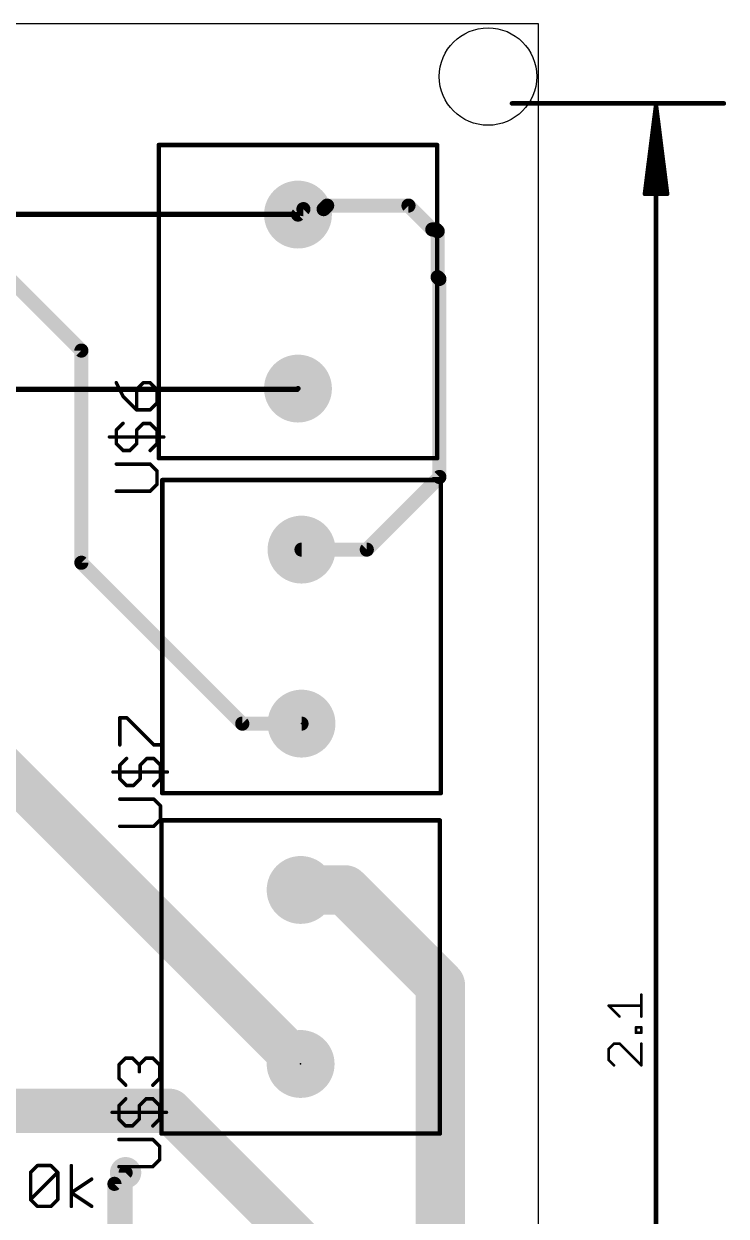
# Model space of a CAD drawing. Extents: x -1 to 57.9, y -5.8 to 55.6.
# Drawn here: x 37.72 to 57.89, y 21.36 to 55.62 of the extents above; entities that cross this region are included whole.
import ezdxf

# ---------------------------------------------------------------- set-up
doc = ezdxf.new("R2010")
doc.units = 0
for name, color, linetype in [('1', 22, 'CONTINUOUS'), ('16', 175, 'CONTINUOUS'), ('17', 82, 'CONTINUOUS'), ('18', 82, 'CONTINUOUS'), ('20', 7, 'CONTINUOUS'), ('21', 253, 'CONTINUOUS'), ('23', 7, 'CONTINUOUS'), ('25', 253, 'CONTINUOUS'), ('27', 253, 'CONTINUOUS')]:
    doc.layers.add(name, color=color, linetype=linetype)

# ---------------------------------------------------------------- blocks, each defined once
blk = doc.blocks.new('ROUNDP')
at = {"const_width": 0.5}
blk.add_lwpolyline([(0, -0.25, 1), (0, 0.25, 1), (0, -0.25)], format="xyb", dxfattribs=at)
blk = doc.blocks.new('ROUNDV')
at = {"const_width": 0.5}
blk.add_lwpolyline([(0, -0.25, 1), (0, 0.25, 1), (0, -0.25)], format="xyb", dxfattribs=at)

msp = doc.modelspace()

# ---------------------------------------------------------------- linework, layer by layer
at = {"layer": '1'}
for points, const_width in [([(21.6408, 45.1104), (45.5676, 45.1104)], 0.1524), ([(45.5676, 45.1104), (45.593, 45.1358)], 0.1524), ([(45.6438, 25.7302), (35.306, 36.068)], 1.27), ([(45.6692, 25.7302), (45.6438, 25.7302)], 1.27), ([(41.91, 24.384), (30.734, 24.384)], 1.27), ([(45.6184, 20.6756), (41.91, 24.384)], 1.27), ([(40.32, 22.286), (40.64, 22.606)], 0.4064), ([(40.32, 20.32), (40.32, 22.286)], 0.4064)]:
    msp.add_lwpolyline(points, dxfattribs=dict(at, const_width=const_width))
for points, const_width in [([(45.5407, 45.1373, 1), (45.5945, 45.0835)], 0.0762), ([(45.6199, 45.1089, 1), (45.5661, 45.1627)], 0.0762), ([(45.5676, 45.0723, 1), (45.5676, 45.1485)], 0.0762), ([(45.6438, 26.0477, 1), (45.6438, 25.4127)], 0.635), ([(45.4193, 25.5057, 1), (45.8683, 25.9547)], 0.635), ([(45.6692, 25.4127, 1), (45.6692, 26.0477)], 0.635), ([(42.1345, 24.6085, 1), (41.6855, 24.1595)], 0.635), ([(41.91, 24.0665, 1), (41.91, 24.7015)], 0.635), ([(40.7118, 22.5342, 1), (40.5682, 22.6778)], 0.2032), ([(40.4216, 22.286, 1), (40.2184, 22.286)], 0.2032), ([(40.2482, 22.3578, 1), (40.3918, 22.2142)], 0.2032)]:
    msp.add_lwpolyline(points, format="xyb", dxfattribs=dict(at, const_width=const_width))
at = {"layer": '16'}
for points, const_width in [([(45.7492, 50.292), (45.593, 50.1358)], 0.4064), ([(46.3296, 50.292), (45.7492, 50.292)], 0.4064), ([(46.4312, 50.3936), (46.3296, 50.292)], 0.4064), ([(48.768, 50.3936), (46.4312, 50.3936)], 0.4064), ([(49.4538, 49.7078), (48.768, 50.3936)], 0.4064), ([(45.4152, 50.1396), (29.2608, 50.1396)], 0.1524), ([(45.4152, 50.1396), (45.593, 50.1358)], 0.1524), ([(49.5554, 49.7078), (49.4538, 49.7078)], 0.4064), ([(49.6062, 49.657), (49.5554, 49.7078)], 0.4064), ([(49.6062, 48.3362), (49.6062, 49.657)], 0.4064), ([(39.37, 46.228), (37.338, 48.26)], 0.4064), ([(49.657, 48.2854), (49.6062, 48.3362)], 0.4064), ([(49.657, 42.5958), (49.657, 48.2854)], 0.4064), ([(39.37, 40.132), (39.37, 46.228)], 0.4064), ([(47.5704, 40.5092), (49.657, 42.5958)], 0.4064), ([(45.6946, 40.5092), (47.5704, 40.5092)], 0.4064), ([(43.9928, 35.5092), (39.37, 40.132)], 0.4064), ([(45.6946, 35.5092), (43.9928, 35.5092)], 0.4064), ([(45.6692, 30.7302), (46.943, 30.7302)], 1.4224), ([(46.943, 30.7302), (49.6824, 27.9908)], 1.4224), ([(49.6824, 27.9908), (49.6824, 17.5514)], 1.4224), ([(40.64, 22.606), (40.64, 16.256)], 0.4064)]:
    msp.add_lwpolyline(points, dxfattribs=dict(at, const_width=const_width))
for points, const_width in [([(45.7492, 50.3936, 1), (45.7492, 50.1904)], 0.2032), ([(45.821, 50.2202, 1), (45.6774, 50.3638)], 0.2032), ([(46.2578, 50.3638, 1), (46.4014, 50.2202)], 0.2032), ([(46.4312, 50.4952, 1), (46.4312, 50.292)], 0.2032), ([(46.3296, 50.1904, 1), (46.3296, 50.3936)], 0.2032), ([(46.503, 50.3218, 1), (46.3594, 50.4654)], 0.2032), ([(48.8398, 50.4654, 1), (48.6962, 50.3218)], 0.2032), ([(48.768, 50.292, 1), (48.768, 50.4952)], 0.2032), ([(45.416, 50.1777, 1), (45.4144, 50.1015)], 0.0762), ([(45.4152, 50.1015, 1), (45.4152, 50.1777)], 0.0762), ([(45.5212, 50.2076, 1), (45.6648, 50.064)], 0.2032), ([(45.5922, 50.0977, 1), (45.5938, 50.1739)], 0.0762), ([(49.4538, 49.8094, 1), (49.4538, 49.6062)], 0.2032), ([(49.382, 49.636, 1), (49.5256, 49.7796)], 0.2032), ([(49.6272, 49.7796, 1), (49.4836, 49.636)], 0.2032), ([(49.7078, 49.657, 1), (49.5046, 49.657)], 0.2032), ([(49.5344, 49.5852, 1), (49.678, 49.7288)], 0.2032), ([(49.5554, 49.6062, 1), (49.5554, 49.8094)], 0.2032), ([(49.5046, 48.3362, 1), (49.7078, 48.3362)], 0.2032), ([(49.678, 48.408, 1), (49.5344, 48.2644)], 0.2032), ([(49.7586, 48.2854, 1), (49.5554, 48.2854)], 0.2032), ([(49.5852, 48.2136, 1), (49.7288, 48.3572)], 0.2032), ([(39.4716, 46.228, 1), (39.2684, 46.228)], 0.2032), ([(39.2982, 46.1562, 1), (39.4418, 46.2998)], 0.2032), ([(49.5554, 42.5958, 1), (49.7586, 42.5958)], 0.2032), ([(49.7288, 42.524, 1), (49.5852, 42.6676)], 0.2032), ([(45.6946, 40.6108, 1), (45.6946, 40.4076)], 0.2032), ([(47.4986, 40.581, 1), (47.6422, 40.4374)], 0.2032), ([(47.5704, 40.4076, 1), (47.5704, 40.6108)], 0.2032), ([(39.2684, 40.132, 1), (39.4716, 40.132)], 0.2032), ([(39.4418, 40.2038, 1), (39.2982, 40.0602)], 0.2032), ([(43.9928, 35.6108, 1), (43.9928, 35.4076)], 0.2032), ([(43.921, 35.4374, 1), (44.0646, 35.581)], 0.2032), ([(45.6946, 35.4076, 1), (45.6946, 35.6108)], 0.2032), ([(45.6692, 31.0858, 1), (45.6692, 30.3746)], 0.7112), ([(47.1944, 30.9816, 1), (46.6916, 30.4788)], 0.7112), ([(46.943, 30.3746, 1), (46.943, 31.0858)], 0.7112), ([(50.038, 27.9908, 1), (49.3268, 27.9908)], 0.7112), ([(49.431, 27.7394, 1), (49.9338, 28.2422)], 0.7112), ([(40.7416, 22.606, 1), (40.5384, 22.606)], 0.2032)]:
    msp.add_lwpolyline(points, format="xyb", dxfattribs=dict(at, const_width=const_width))
at = {"layer": '20'}
for p, q in [((52.502, 55.616), (-1.016, 55.616)), ((52.502, -0.762), (52.502, 55.616))]:
    msp.add_line(p, q, dxfattribs=at)
at = {"layer": '20', "const_width": 0.1016}
for points in [[(40.3728, 45.305), (40.5677, 44.9152)], [(41.1524, 45.305), (40.9575, 45.1101)], [(41.3473, 45.305), (41.1524, 45.305)], [(41.5422, 45.1101), (41.3473, 45.305)], [(40.5677, 44.9152), (40.9575, 44.5254)], [(40.9575, 45.1101), (40.9575, 44.5254)], [(41.5422, 44.7203), (41.5422, 45.1101)], [(40.9575, 44.5254), (41.3473, 44.5254)], [(41.3473, 44.5254), (41.5422, 44.7203)], [(40.3728, 43.9407), (40.5677, 44.1356)], [(40.3728, 43.5509), (40.3728, 43.9407)], [(41.1524, 44.1356), (40.9575, 43.9407)], [(40.9575, 43.9407), (40.9575, 43.5509)], [(41.3473, 44.1356), (41.1524, 44.1356)], [(41.5422, 43.9407), (41.3473, 44.1356)], [(41.5422, 43.5509), (41.5422, 43.9407)], [(40.1779, 43.7458), (41.7371, 43.7458)], [(40.5677, 43.356), (40.3728, 43.5509)], [(40.9575, 43.5509), (40.7626, 43.356)], [(41.3473, 43.356), (41.5422, 43.5509)], [(40.7626, 43.356), (40.5677, 43.356)], [(41.3473, 42.9662), (40.3728, 42.9662)], [(41.5422, 42.7713), (41.3473, 42.9662)], [(41.5422, 42.3815), (41.5422, 42.7713)], [(40.3728, 42.1866), (41.3473, 42.1866)], [(41.3473, 42.1866), (41.5422, 42.3815)], [(40.4744, 34.8988), (40.4744, 35.6784)], [(40.4744, 35.6784), (40.6693, 35.6784)], [(40.6693, 35.6784), (41.4489, 34.8988)], [(41.4489, 34.8988), (41.6438, 34.8988)], [(40.4744, 34.3141), (40.6693, 34.509)], [(40.4744, 33.9243), (40.4744, 34.3141)], [(41.254, 34.509), (41.0591, 34.3141)], [(41.0591, 34.3141), (41.0591, 33.9243)], [(41.4489, 34.509), (41.254, 34.509)], [(41.6438, 34.3141), (41.4489, 34.509)], [(41.6438, 33.9243), (41.6438, 34.3141)], [(40.2795, 34.1192), (41.8387, 34.1192)], [(40.6693, 33.7294), (40.4744, 33.9243)], [(41.0591, 33.9243), (40.8642, 33.7294)], [(41.4489, 33.7294), (41.6438, 33.9243)], [(40.8642, 33.7294), (40.6693, 33.7294)], [(41.4489, 33.3396), (40.4744, 33.3396)], [(41.6438, 33.1447), (41.4489, 33.3396)], [(41.6438, 32.7549), (41.6438, 33.1447)], [(40.4744, 32.56), (41.4489, 32.56)], [(41.4489, 32.56), (41.6438, 32.7549)], [(40.449, 25.7045), (40.6439, 25.8994)], [(40.449, 25.3147), (40.449, 25.7045)], [(40.6439, 25.8994), (40.8388, 25.8994)], [(40.8388, 25.8994), (41.0337, 25.7045)], [(41.0337, 25.7045), (41.2286, 25.8994)], [(41.0337, 25.7045), (41.0337, 25.5096)], [(41.2286, 25.8994), (41.4235, 25.8994)], [(41.4235, 25.8994), (41.6184, 25.7045)], [(41.6184, 25.7045), (41.6184, 25.3147)], [(40.6439, 25.1198), (40.449, 25.3147)], [(41.6184, 25.3147), (41.4235, 25.1198)], [(40.449, 24.5351), (40.6439, 24.73)], [(41.2286, 24.73), (41.0337, 24.5351)], [(41.4235, 24.73), (41.2286, 24.73)], [(41.6184, 24.5351), (41.4235, 24.73)], [(40.2541, 24.3402), (41.8133, 24.3402)], [(40.449, 24.1453), (40.449, 24.5351)], [(41.0337, 24.5351), (41.0337, 24.1453)], [(41.6184, 24.1453), (41.6184, 24.5351)], [(40.6439, 23.9504), (40.449, 24.1453)], [(40.8388, 23.9504), (40.6439, 23.9504)], [(41.0337, 24.1453), (40.8388, 23.9504)], [(41.4235, 23.9504), (41.6184, 24.1453)], [(41.4235, 23.5606), (40.449, 23.5606)], [(41.6184, 23.3657), (41.4235, 23.5606)], [(41.6184, 22.9759), (41.6184, 23.3657)], [(41.4235, 22.781), (41.6184, 22.9759)], [(40.449, 22.781), (41.4235, 22.781)]]:
    msp.add_lwpolyline(points, dxfattribs=at)
at = {"layer": '20', "const_width": 0.0508}
for points in [[(40.3955, 45.3163, 1), (40.3501, 45.2936)], [(41.1524, 45.3304, 1), (41.1524, 45.2796)], [(41.1704, 45.287, 1), (41.1344, 45.323)], [(41.3653, 45.323, 1), (41.3293, 45.287)], [(41.3473, 45.2796, 1), (41.3473, 45.3304)], [(40.5857, 44.9332, 1), (40.5497, 44.8972)], [(40.545, 44.9038, 1), (40.5904, 44.9265)], [(40.9395, 45.1281, 1), (40.9755, 45.0921)], [(40.9829, 45.1101, 1), (40.9321, 45.1101)], [(41.5676, 45.1101, 1), (41.5168, 45.1101)], [(41.5242, 45.0921, 1), (41.5602, 45.1281)], [(40.9575, 44.5508, 1), (40.9575, 44.5)], [(40.9321, 44.5254, 1), (40.9829, 44.5254)], [(40.9395, 44.5074, 1), (40.9755, 44.5434)], [(41.3293, 44.5434, 1), (41.3653, 44.5074)], [(41.3473, 44.5, 1), (41.3473, 44.5508)], [(41.5168, 44.7203, 1), (41.5676, 44.7203)], [(41.5602, 44.7023, 1), (41.5242, 44.7383)], [(40.3548, 43.9587, 1), (40.3908, 43.9227)], [(40.3982, 43.9407, 1), (40.3474, 43.9407)], [(40.5857, 44.1176, 1), (40.5497, 44.1536)], [(40.9395, 43.9587, 1), (40.9755, 43.9227)], [(40.9829, 43.9407, 1), (40.9321, 43.9407)], [(41.1524, 44.161, 1), (41.1524, 44.1102)], [(41.1704, 44.1176, 1), (41.1344, 44.1536)], [(41.3653, 44.1536, 1), (41.3293, 44.1176)], [(41.3473, 44.1102, 1), (41.3473, 44.161)], [(41.5676, 43.9407, 1), (41.5168, 43.9407)], [(41.5242, 43.9227, 1), (41.5602, 43.9587)], [(40.1779, 43.7712, 1), (40.1779, 43.7204)], [(40.3908, 43.5689, 1), (40.3548, 43.5329)], [(40.3474, 43.5509, 1), (40.3982, 43.5509)], [(40.9321, 43.5509, 1), (40.9829, 43.5509)], [(40.9755, 43.5329, 1), (40.9395, 43.5689)], [(41.5168, 43.5509, 1), (41.5676, 43.5509)], [(41.5602, 43.5329, 1), (41.5242, 43.5689)], [(41.7371, 43.7204, 1), (41.7371, 43.7712)], [(40.5677, 43.3814, 1), (40.5677, 43.3306)], [(40.5497, 43.338, 1), (40.5857, 43.374)], [(40.7446, 43.374, 1), (40.7806, 43.338)], [(40.7626, 43.3306, 1), (40.7626, 43.3814)], [(41.3293, 43.374, 1), (41.3653, 43.338)], [(40.3728, 42.9916, 1), (40.3728, 42.9408)], [(41.3653, 42.9842, 1), (41.3293, 42.9482)], [(41.3473, 42.9408, 1), (41.3473, 42.9916)], [(41.5676, 42.7713, 1), (41.5168, 42.7713)], [(41.5242, 42.7533, 1), (41.5602, 42.7893)], [(40.3728, 42.212, 1), (40.3728, 42.1612)], [(41.3293, 42.2046, 1), (41.3653, 42.1686)], [(41.3473, 42.1612, 1), (41.3473, 42.212)], [(41.5168, 42.3815, 1), (41.5676, 42.3815)], [(41.5602, 42.3635, 1), (41.5242, 42.3995)], [(40.4998, 35.6784, 1), (40.449, 35.6784)], [(40.4744, 35.7038, 1), (40.4744, 35.653)], [(40.6873, 35.6964, 1), (40.6513, 35.6604)], [(40.6693, 35.653, 1), (40.6693, 35.7038)], [(41.4489, 34.9242, 1), (41.4489, 34.8734)], [(41.6438, 34.8734, 1), (41.6438, 34.9242)], [(40.449, 34.8988, 1), (40.4998, 34.8988)], [(41.4309, 34.8808, 1), (41.4669, 34.9168)], [(40.4564, 34.3321, 1), (40.4924, 34.2961)], [(40.4998, 34.3141, 1), (40.449, 34.3141)], [(40.6873, 34.491, 1), (40.6513, 34.527)], [(41.0411, 34.3321, 1), (41.0771, 34.2961)], [(41.0845, 34.3141, 1), (41.0337, 34.3141)], [(41.254, 34.5344, 1), (41.254, 34.4836)], [(41.272, 34.491, 1), (41.236, 34.527)], [(41.4669, 34.527, 1), (41.4309, 34.491)], [(41.4489, 34.4836, 1), (41.4489, 34.5344)], [(41.6692, 34.3141, 1), (41.6184, 34.3141)], [(41.6258, 34.2961, 1), (41.6618, 34.3321)], [(40.2795, 34.1446, 1), (40.2795, 34.0938)], [(40.4924, 33.9423, 1), (40.4564, 33.9063)], [(40.449, 33.9243, 1), (40.4998, 33.9243)], [(41.0337, 33.9243, 1), (41.0845, 33.9243)], [(41.0771, 33.9063, 1), (41.0411, 33.9423)], [(41.6184, 33.9243, 1), (41.6692, 33.9243)], [(41.6618, 33.9063, 1), (41.6258, 33.9423)], [(41.8387, 34.0938, 1), (41.8387, 34.1446)], [(40.6693, 33.7548, 1), (40.6693, 33.704)], [(40.6513, 33.7114, 1), (40.6873, 33.7474)], [(40.8462, 33.7474, 1), (40.8822, 33.7114)], [(40.8642, 33.704, 1), (40.8642, 33.7548)], [(41.4309, 33.7474, 1), (41.4669, 33.7114)], [(40.4744, 33.365, 1), (40.4744, 33.3142)], [(41.4669, 33.3576, 1), (41.4309, 33.3216)], [(41.4489, 33.3142, 1), (41.4489, 33.365)], [(41.6692, 33.1447, 1), (41.6184, 33.1447)], [(41.6258, 33.1267, 1), (41.6618, 33.1627)], [(40.4744, 32.5854, 1), (40.4744, 32.5346)], [(41.4309, 32.578, 1), (41.4669, 32.542)], [(41.4489, 32.5346, 1), (41.4489, 32.5854)], [(41.6184, 32.7549, 1), (41.6692, 32.7549)], [(41.6618, 32.7369, 1), (41.6258, 32.7729)], [(40.431, 25.7225, 1), (40.467, 25.6865)], [(40.4744, 25.7045, 1), (40.4236, 25.7045)], [(40.6439, 25.9248, 1), (40.6439, 25.874)], [(40.6619, 25.8814, 1), (40.6259, 25.9174)], [(40.8568, 25.9174, 1), (40.8208, 25.8814)], [(40.8388, 25.874, 1), (40.8388, 25.9248)], [(41.0157, 25.7225, 1), (41.0517, 25.6865)], [(41.0591, 25.7045, 1), (41.0083, 25.7045)], [(41.0157, 25.6865, 1), (41.0517, 25.7225)], [(41.2286, 25.9248, 1), (41.2286, 25.874)], [(41.2466, 25.8814, 1), (41.2106, 25.9174)], [(41.4415, 25.9174, 1), (41.4055, 25.8814)], [(41.4235, 25.874, 1), (41.4235, 25.9248)], [(41.6438, 25.7045, 1), (41.593, 25.7045)], [(41.6004, 25.6865, 1), (41.6364, 25.7225)], [(40.467, 25.3327, 1), (40.431, 25.2967)], [(41.0083, 25.5096, 1), (41.0591, 25.5096)], [(41.6364, 25.2967, 1), (41.6004, 25.3327)], [(40.4236, 25.3147, 1), (40.4744, 25.3147)], [(40.6259, 25.1018, 1), (40.6619, 25.1378)], [(41.4055, 25.1378, 1), (41.4415, 25.1018)], [(41.593, 25.3147, 1), (41.6438, 25.3147)], [(40.6619, 24.712, 1), (40.6259, 24.748)], [(41.2286, 24.7554, 1), (41.2286, 24.7046)], [(41.2466, 24.712, 1), (41.2106, 24.748)], [(41.4415, 24.748, 1), (41.4055, 24.712)], [(41.4235, 24.7046, 1), (41.4235, 24.7554)], [(40.2541, 24.3656, 1), (40.2541, 24.3148)], [(40.431, 24.5531, 1), (40.467, 24.5171)], [(40.4744, 24.5351, 1), (40.4236, 24.5351)], [(41.0157, 24.5531, 1), (41.0517, 24.5171)], [(41.0591, 24.5351, 1), (41.0083, 24.5351)], [(41.6438, 24.5351, 1), (41.593, 24.5351)], [(41.6004, 24.5171, 1), (41.6364, 24.5531)], [(41.8133, 24.3148, 1), (41.8133, 24.3656)], [(40.467, 24.1633, 1), (40.431, 24.1273)], [(40.4236, 24.1453, 1), (40.4744, 24.1453)], [(40.6439, 23.9758, 1), (40.6439, 23.925)], [(40.6259, 23.9324, 1), (40.6619, 23.9684)], [(40.8208, 23.9684, 1), (40.8568, 23.9324)], [(40.8388, 23.925, 1), (40.8388, 23.9758)], [(41.0083, 24.1453, 1), (41.0591, 24.1453)], [(41.0517, 24.1273, 1), (41.0157, 24.1633)], [(41.4055, 23.9684, 1), (41.4415, 23.9324)], [(41.593, 24.1453, 1), (41.6438, 24.1453)], [(41.6364, 24.1273, 1), (41.6004, 24.1633)], [(40.449, 23.586, 1), (40.449, 23.5352)], [(41.4415, 23.5786, 1), (41.4055, 23.5426)], [(41.4235, 23.5352, 1), (41.4235, 23.586)], [(41.6438, 23.3657, 1), (41.593, 23.3657)], [(41.6004, 23.3477, 1), (41.6364, 23.3837)], [(41.593, 22.9759, 1), (41.6438, 22.9759)], [(41.6364, 22.9579, 1), (41.6004, 22.9939)], [(40.449, 22.8064, 1), (40.449, 22.7556)], [(41.4055, 22.799, 1), (41.4415, 22.763)], [(41.4235, 22.7556, 1), (41.4235, 22.8064)]]:
    msp.add_lwpolyline(points, format="xyb", dxfattribs=at)
at = {"layer": '20'}
msp.add_circle((51.054, 54.102), 1.4, dxfattribs=at)
at = {"layer": '21', "const_width": 0.0635}
for points in [[(41.593, 52.1676, 1), (41.593, 52.1041)], [(41.6248, 52.1358, 1), (41.5613, 52.1358)], [(45.593, 52.1676, 1), (45.593, 52.1041)], [(45.593, 52.1041, 1), (45.593, 52.1676)], [(46.593, 52.1676, 1), (46.593, 52.1041)], [(46.593, 52.1041, 1), (46.593, 52.1676)], [(49.6248, 52.1358, 1), (49.5613, 52.1358)], [(49.593, 52.1041, 1), (49.593, 52.1676)], [(41.593, 43.1676, 1), (41.593, 43.1041)], [(41.5613, 43.1358, 1), (41.6248, 43.1358)], [(49.5613, 43.1358, 1), (49.6248, 43.1358)], [(49.593, 43.1041, 1), (49.593, 43.1676)], [(41.7264, 42.5092, 1), (41.6628, 42.5092)], [(41.6946, 42.541, 1), (41.6946, 42.4774)], [(45.6946, 42.541, 1), (45.6946, 42.4774)], [(45.6946, 42.4774, 1), (45.6946, 42.541)], [(46.6946, 42.541, 1), (46.6946, 42.4774)], [(46.6946, 42.4774, 1), (46.6946, 42.541)], [(49.7264, 42.5092, 1), (49.6628, 42.5092)], [(49.6946, 42.4774, 1), (49.6946, 42.541)], [(41.6628, 33.5092, 1), (41.7264, 33.5092)], [(41.6946, 33.541, 1), (41.6946, 33.4774)], [(49.6628, 33.5092, 1), (49.7264, 33.5092)], [(49.6946, 33.4774, 1), (49.6946, 33.541)], [(41.6692, 32.762, 1), (41.6692, 32.6985)], [(41.701, 32.7302, 1), (41.6375, 32.7302)], [(45.6692, 32.762, 1), (45.6692, 32.6985)], [(45.6692, 32.6985, 1), (45.6692, 32.762)], [(46.6692, 32.762, 1), (46.6692, 32.6985)], [(46.6692, 32.6985, 1), (46.6692, 32.762)], [(49.701, 32.7302, 1), (49.6375, 32.7302)], [(49.6692, 32.6985, 1), (49.6692, 32.762)], [(41.6692, 23.7619, 1), (41.6692, 23.6985)], [(41.6375, 23.7302, 1), (41.701, 23.7302)], [(49.6375, 23.7302, 1), (49.701, 23.7302)], [(49.6692, 23.6985, 1), (49.6692, 23.7619)]]:
    msp.add_lwpolyline(points, format="xyb", dxfattribs=at)
at = {"layer": '21', "const_width": 0.127}
for points in [[(41.593, 43.1358), (41.593, 52.1358)], [(41.593, 52.1358), (45.593, 52.1358)], [(45.593, 52.1358), (46.593, 52.1358)], [(46.593, 52.1358), (49.593, 52.1358)], [(49.593, 52.1358), (49.593, 43.1358)], [(49.593, 43.1358), (41.593, 43.1358)], [(41.6946, 33.5092), (41.6946, 42.5092)], [(41.6946, 42.5092), (45.6946, 42.5092)], [(45.6946, 42.5092), (46.6946, 42.5092)], [(46.6946, 42.5092), (49.6946, 42.5092)], [(49.6946, 42.5092), (49.6946, 33.5092)], [(49.6946, 33.5092), (41.6946, 33.5092)], [(41.6692, 23.7302), (41.6692, 32.7302)], [(41.6692, 32.7302), (45.6692, 32.7302)], [(45.6692, 32.7302), (46.6692, 32.7302)], [(46.6692, 32.7302), (49.6692, 32.7302)], [(49.6692, 32.7302), (49.6692, 23.7302)], [(49.6692, 23.7302), (41.6692, 23.7302)]]:
    msp.add_lwpolyline(points, dxfattribs=at)
at = {"layer": '23'}
for p in [(45.593, 45.1358), (45.6946, 35.5092), (45.6692, 25.7302)]:
    msp.add_point(p, dxfattribs=at)
at = {"layer": '25'}
for points, const_width in [([(51.74, 53.33), (57.83, 53.33)], 0.13), ([(55.88, 53.265), (55.5608, 50.73)], 0.13), ([(55.88, 53.265), (55.62, 50.73)], 0.13), ([(55.88, 53.265), (55.75, 50.73)], 0.13), ([(55.88, 0.065), (55.88, 53.265)], 0.13), ([(56.1992, 50.73), (55.88, 53.265)], 0.13), ([(56.01, 50.73), (55.88, 53.265)], 0.13), ([(56.14, 50.73), (55.88, 53.265)], 0.13), ([(55.5608, 50.73), (56.1992, 50.73)], 0.13), ([(55.4579, 27.0933), (55.4579, 27.7204)], 0.0762), ([(54.8308, 27.0933), (54.5173, 27.4068)], 0.0762), ([(54.5173, 27.4068), (55.4579, 27.4068)], 0.0762), ([(55.3011, 26.6255), (55.3011, 26.7823)], 0.0762), ([(55.3011, 26.7823), (55.4579, 26.7823)], 0.0762), ([(55.4579, 26.7823), (55.4579, 26.6255)], 0.0762), ([(55.4579, 26.6255), (55.3011, 26.6255)], 0.0762), ([(54.6741, 26.3171), (54.5173, 26.1603)], 0.0762), ([(54.5173, 26.1603), (54.5173, 25.8468)], 0.0762), ([(54.8308, 26.3171), (54.6741, 26.3171)], 0.0762), ([(55.4579, 25.69), (54.8308, 26.3171)], 0.0762), ([(55.4579, 26.3171), (55.4579, 25.69)], 0.0762), ([(54.5173, 25.8468), (54.6741, 25.69)], 0.0762)]:
    msp.add_lwpolyline(points, dxfattribs=dict(at, const_width=const_width))
for points, const_width in [([(51.74, 53.3625, 1), (51.74, 53.2975)], 0.065), ([(55.9125, 53.265, 1), (55.8475, 53.265)], 0.065), ([(55.9122, 53.2691, 1), (55.8478, 53.2609)], 0.065), ([(55.9125, 53.2633, 1), (55.8475, 53.2667)], 0.065), ([(55.9125, 53.2667, 1), (55.8475, 53.2633)], 0.065), ([(55.9123, 53.2683, 1), (55.8477, 53.2617)], 0.065), ([(55.9123, 53.2617, 1), (55.8477, 53.2683)], 0.065), ([(55.9122, 53.2609, 1), (55.8478, 53.2691)], 0.065), ([(57.83, 53.2975, 1), (57.83, 53.3625)], 0.065), ([(55.5285, 50.7341, 1), (55.593, 50.7259)], 0.065), ([(55.5608, 50.7625, 1), (55.5608, 50.6975)], 0.065), ([(55.5877, 50.7333, 1), (55.6523, 50.7267)], 0.065), ([(55.7175, 50.7317, 1), (55.7825, 50.7283)], 0.065), ([(55.9775, 50.7283, 1), (56.0425, 50.7317)], 0.065), ([(56.1077, 50.7267, 1), (56.1723, 50.7333)], 0.065), ([(56.167, 50.7259, 1), (56.2315, 50.7341)], 0.065), ([(56.1992, 50.6975, 1), (56.1992, 50.7625)], 0.065), ([(55.477, 27.7204, 1), (55.4389, 27.7204)], 0.0381), ([(54.5308, 27.4203, 1), (54.5038, 27.3934)], 0.0381), ([(54.5173, 27.4259, 1), (54.5173, 27.3878)], 0.0381), ([(55.4579, 27.3878, 1), (55.4579, 27.4259)], 0.0381), ([(54.8174, 27.0798, 1), (54.8443, 27.1068)], 0.0381), ([(55.4389, 27.0933, 1), (55.477, 27.0933)], 0.0381), ([(55.3011, 26.8014, 1), (55.3011, 26.7633)], 0.0381), ([(55.3202, 26.7823, 1), (55.2821, 26.7823)], 0.0381), ([(55.477, 26.7823, 1), (55.4389, 26.7823)], 0.0381), ([(55.4579, 26.7633, 1), (55.4579, 26.8014)], 0.0381), ([(55.3011, 26.6446, 1), (55.3011, 26.6065)], 0.0381), ([(55.2821, 26.6255, 1), (55.3202, 26.6255)], 0.0381), ([(55.4389, 26.6255, 1), (55.477, 26.6255)], 0.0381), ([(55.4579, 26.6065, 1), (55.4579, 26.6446)], 0.0381), ([(54.5363, 26.1603, 1), (54.4982, 26.1603)], 0.0381), ([(54.5038, 26.1738, 1), (54.5308, 26.1468)], 0.0381), ([(54.6741, 26.3361, 1), (54.6741, 26.298)], 0.0381), ([(54.6875, 26.3036, 1), (54.6606, 26.3306)], 0.0381), ([(54.8443, 26.3306, 1), (54.8174, 26.3036)], 0.0381), ([(54.8308, 26.298, 1), (54.8308, 26.3361)], 0.0381), ([(55.477, 26.3171, 1), (55.4389, 26.3171)], 0.0381), ([(54.4982, 25.8468, 1), (54.5363, 25.8468)], 0.0381), ([(54.5308, 25.8603, 1), (54.5038, 25.8333)], 0.0381), ([(54.6606, 25.6765, 1), (54.6875, 25.7035)], 0.0381), ([(55.4389, 25.69, 1), (55.477, 25.69)], 0.0381), ([(55.4444, 25.6765, 1), (55.4714, 25.7035)], 0.0381)]:
    msp.add_lwpolyline(points, format="xyb", dxfattribs=dict(at, const_width=const_width))
at = {"layer": '27', "const_width": 0.0508}
for points in [[(37.8939, 22.6333, 1), (37.9299, 22.5973)], [(37.9373, 22.6153, 1), (37.8865, 22.6153)], [(38.1068, 22.8356, 1), (38.1068, 22.7848)], [(38.1248, 22.7922, 1), (38.0888, 22.8282)], [(38.5146, 22.8282, 1), (38.4786, 22.7922)], [(38.4966, 22.7848, 1), (38.4966, 22.8356)], [(38.7169, 22.6153, 1), (38.6661, 22.6153)], [(38.7095, 22.5973, 1), (38.6735, 22.6333)], [(38.6735, 22.5973, 1), (38.7095, 22.6333)], [(39.1067, 22.8102, 1), (39.0559, 22.8102)], [(39.6801, 22.3993, 1), (39.6519, 22.4415)], [(39.0954, 22.0517, 1), (39.0672, 22.0095)], [(39.0672, 22.0517, 1), (39.0954, 22.0095)], [(37.9299, 21.8537, 1), (37.8939, 21.8177)], [(37.8939, 21.8537, 1), (37.9299, 21.8177)], [(37.8865, 21.8357, 1), (37.9373, 21.8357)], [(38.1068, 21.6662, 1), (38.1068, 21.6154)], [(38.0888, 21.6228, 1), (38.1248, 21.6588)], [(38.4786, 21.6588, 1), (38.5146, 21.6228)], [(38.4966, 21.6154, 1), (38.4966, 21.6662)], [(38.6661, 21.8357, 1), (38.7169, 21.8357)], [(38.7095, 21.8177, 1), (38.6735, 21.8537)], [(39.0559, 21.6408, 1), (39.1067, 21.6408)], [(39.6519, 21.6197, 1), (39.6801, 21.6619)]]:
    msp.add_lwpolyline(points, format="xyb", dxfattribs=at)
at = {"layer": '27', "const_width": 0.1016}
for points in [[(37.9119, 22.6153), (38.1068, 22.8102)], [(37.9119, 21.8357), (37.9119, 22.6153)], [(37.9119, 21.8357), (38.6915, 22.6153)], [(38.1068, 22.8102), (38.4966, 22.8102)], [(38.4966, 22.8102), (38.6915, 22.6153)], [(38.6915, 22.6153), (38.6915, 21.8357)], [(39.0813, 21.6408), (39.0813, 22.8102)], [(39.0813, 22.0306), (39.666, 22.4204)], [(39.666, 21.6408), (39.0813, 22.0306)], [(38.1068, 21.6408), (37.9119, 21.8357)], [(38.4966, 21.6408), (38.1068, 21.6408)], [(38.6915, 21.8357), (38.4966, 21.6408)]]:
    msp.add_lwpolyline(points, dxfattribs=at)

# ---------------------------------------------------------------- block references
at = {"layer": '17', "xscale": 1.95, "yscale": 1.95, "rotation": 90}
for p in [(45.593, 50.1358), (45.593, 50.1358), (45.593, 45.1358), (45.593, 45.1358), (45.6946, 40.5092), (45.6946, 40.5092), (45.6946, 35.5092), (45.6946, 35.5092), (45.6692, 30.7302), (45.6692, 30.7302), (45.6692, 25.7302), (45.6692, 25.7302)]:
    msp.add_blockref('ROUNDP', p, dxfattribs=at)
at = {"layer": '18', "xscale": 0.9, "yscale": 0.9}
msp.add_blockref('ROUNDV', (40.64, 22.606), dxfattribs=at)
msp.add_blockref('ROUNDV', (40.64, 22.606), dxfattribs=at)

doc.saveas('drawing.dxf')
